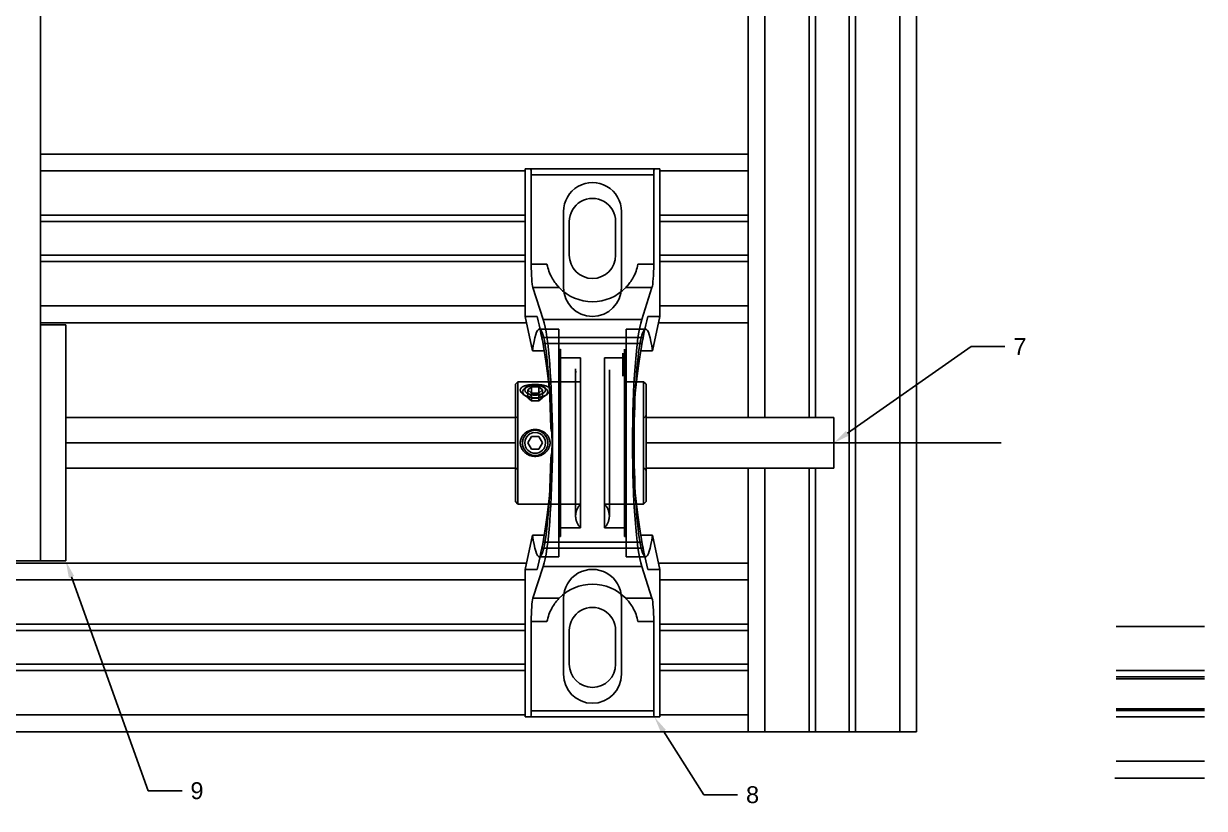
# Model space of a CAD drawing. Header units: millimetres. Extents: x -29 to 3384, y -388 to 1226.
# Drawn here: x 2506.9 to 2787.1, y 691.5 to 877.6 of the extents above; entities that cross this region are included whole.
import ezdxf
from ezdxf import colors
from ezdxf.entities.mleader import LeaderData, LeaderLine
from ezdxf.math import Vec2, Vec3

# ---------------------------------------------------------------- set-up
doc = ezdxf.new("R2010")
doc.units = ezdxf.units.MM
doc.linetypes.add('phl_thick', pattern=[0])
for name, color, linetype in [('HIDDEN', 7, 'Continuous'), ('projection', 7, 'Continuous'), ('THICK', 7, 'Continuous')]:
    doc.layers.add(name, color=color, linetype=linetype)
doc.styles.get("Standard").update_dxf_attribs({"font": 'arial.ttf'})

msp = doc.modelspace()

# ---------------------------------------------------------------- linework, layer by layer
for p, q in [((2510.94977, 750.16337), (2510.94977, 1022.22337)), ((2678.82501, 828.83159), (2678.82501, 952.22337)), ((2570.36222, 846.66399), (2678.82501, 846.66399)), ((2570.36222, 842.66399), (2625.92294, 842.66399)), ((2657.92294, 842.66399), (2678.82501, 842.66399)), ((2570.36222, 832.16399), (2625.92294, 832.16399)), ((2657.92294, 832.16399), (2678.82501, 832.16399)), ((2570.36222, 830.66399), (2625.92294, 830.66399)), ((2657.92294, 830.66399), (2678.82501, 830.66399)), ((2570.36222, 822.66399), (2625.92294, 822.66399)), ((2570.36222, 821.16399), (2625.92294, 821.16399)), ((2657.92294, 822.66399), (2678.82501, 822.66399)), ((2657.92294, 821.16399), (2678.82501, 821.16399)), ((2570.36222, 810.66399), (2625.92294, 810.66399)), ((2657.92294, 810.66399), (2678.82501, 810.66399)), ((2510.94977, 806.16337), (2516.94977, 806.16337)), ((2516.94977, 750.16337), (2516.94977, 806.16337)), ((2570.36222, 806.66399), (2626.25026, 806.66399)), ((2657.59561, 806.66399), (2678.82501, 806.66399)), ((2623.62294, 784.15621), (2516.94977, 784.15621)), ((2699.18047, 784.15621), (2654.62294, 784.15621)), ((2699.18047, 784.15621), (2699.18047, 772.15621)), ((2516.94977, 778.16318), (2623.62294, 778.15983)), ((2654.62294, 778.15886), (2738.88368, 778.15621)), ((2516.94977, 772.15621), (2623.62294, 772.15621)), ((2654.62294, 772.15621), (2699.18047, 772.15621)), ((2494.94977, 750.16337), (2510.94977, 750.16337)), ((2510.94977, 750.16337), (2516.94977, 750.16337)), ((2570.36222, 749.66399), (2626.2502, 749.66399)), ((2657.59568, 749.66399), (2678.82508, 749.66399)), ((2657.59568, 749.66399), (2678.82508, 749.66399)), ((2570.36222, 745.66399), (2625.92294, 745.66399)), ((2657.923, 745.66399), (2678.82508, 745.66399)), ((2657.923, 745.66399), (2678.82508, 745.66399)), ((2570.36222, 735.16399), (2625.92294, 735.16399)), ((2657.923, 735.16399), (2678.82508, 735.16399)), ((2657.923, 735.16399), (2678.82508, 735.16399)), ((2766.20568, 734.65701), (2787.10775, 734.65701)), ((2766.20568, 734.65701), (2787.10775, 734.65701)), ((2570.36222, 733.66399), (2625.92294, 733.66399)), ((2657.923, 733.66399), (2678.82508, 733.66399)), ((2657.923, 733.66399), (2678.82508, 733.66399)), ((2570.36222, 725.66399), (2625.92294, 725.66399)), ((2657.923, 725.66399), (2678.82508, 725.66399)), ((2657.923, 725.66399), (2678.82508, 725.66399)), ((2570.36222, 724.16399), (2625.92294, 724.16399)), ((2657.923, 724.16399), (2678.82508, 724.16399)), ((2657.923, 724.16399), (2678.82508, 724.16399)), ((2766.20568, 724.15701), (2787.10775, 724.15701)), ((2766.20568, 724.15701), (2787.10775, 724.15701)), ((2766.20568, 722.65701), (2787.10775, 722.65701)), ((2766.20568, 722.65701), (2787.10775, 722.65701)), ((2766.20568, 722.21462), (2787.10775, 722.21462)), ((2766.20568, 722.21462), (2787.10775, 722.21462)), ((2766.20568, 715.0994), (2787.10775, 715.0994)), ((2766.20568, 715.0994), (2787.10775, 715.0994)), ((2766.20568, 714.65701), (2787.10775, 714.65701)), ((2766.20568, 714.65701), (2787.10775, 714.65701)), ((2570.36222, 713.66399), (2625.92294, 713.66399)), ((2657.923, 713.66399), (2678.82508, 713.66399)), ((2657.923, 713.66399), (2678.82508, 713.66399)), ((2766.20568, 713.15701), (2787.10775, 713.15701)), ((2766.20568, 713.15701), (2787.10775, 713.15701)), ((2570.36222, 709.66399), (2678.82501, 709.66399)), ((2678.82501, 709.66399), (2718.82501, 709.66399)), ((2766.20568, 702.65701), (2787.10775, 702.65701)), ((2766.20568, 702.65701), (2787.10775, 702.65701)), ((2765.87835, 698.65701), (2787.10775, 698.65701)), ((2765.87835, 698.65701), (2787.10775, 698.65701))]:
    msp.add_line(p, q)
at = {"layer": 'HIDDEN'}
for p, q in [((2635.04794, 833.03915), (2635.04794, 833.03915)), ((2635.04794, 815.03915), (2635.04794, 833.03915)), ((2648.79794, 833.03915), (2648.79794, 833.03915)), ((2648.79794, 815.03915), (2648.79794, 833.03915)), ((2636.42294, 830.66415), (2636.42294, 830.66415)), ((2647.42294, 830.66415), (2647.42294, 830.66415)), ((2636.42294, 822.66415), (2636.42294, 822.66415)), ((2647.42294, 822.66415), (2647.42294, 822.66415)), ((2635.04794, 815.03915), (2635.04794, 815.03915)), ((2648.79794, 815.03915), (2648.79794, 815.03915)), ((2625.92294, 808.16415), (2628.81404, 808.16415)), ((2655.03183, 808.16415), (2657.92294, 808.16415)), ((2633.92294, 805.16415), (2629.30497, 805.16415)), ((2633.92294, 751.16415), (2633.92294, 805.16415)), ((2654.54091, 805.16415), (2649.92294, 805.16415)), ((2649.92294, 805.16415), (2649.92294, 751.16415)), ((2629.89645, 803.16415), (2653.94943, 803.16415)), ((2653.67382, 801.71415), (2630.17206, 801.71415)), ((2633.92294, 799.21053), (2633.92294, 778.16415)), ((2634.31371, 800.39812), (2634.31371, 755.93017)), ((2634.31371, 800.39812), (2634.31371, 755.93017)), ((2649.09874, 793.98751), (2649.09874, 799.4615)), ((2649.53217, 800.39812), (2649.53217, 755.93017)), ((2649.53217, 755.93017), (2649.53217, 800.39812)), ((2649.92294, 778.16415), (2649.92294, 799.21053)), ((2639.09451, 798.321), (2634.17294, 798.321)), ((2634.17294, 798.321), (2634.17294, 758.00729)), ((2637.89751, 795.69023), (2637.89071, 795.69861)), ((2639.09451, 798.321), (2639.09451, 758.00729)), ((2639.09451, 798.321), (2639.09451, 758.00729)), ((2644.75136, 758.00729), (2644.75136, 798.321)), ((2649.67294, 798.321), (2644.75136, 798.321)), ((2644.75136, 798.321), (2644.75136, 758.00729)), ((2649.67294, 758.00729), (2649.67294, 798.321)), ((2637.91894, 795.59255), (2637.92116, 795.60196)), ((2637.92136, 795.6379), (2637.91938, 795.6467)), ((2637.92116, 795.60196), (2637.92249, 795.61129)), ((2637.92254, 795.62916), (2637.92136, 795.6379)), ((2637.92249, 795.61129), (2637.92294, 795.62049)), ((2637.92294, 795.62049), (2637.92254, 795.62916)), ((2637.92294, 760.83572), (2637.92294, 795.49257)), ((2637.92294, 760.83572), (2637.92294, 795.49257)), ((2637.92394, 795.40282), (2637.92394, 795.58232)), ((2637.932, 795.2235), (2637.92394, 795.40282)), ((2637.94809, 795.04472), (2637.932, 795.2235)), ((2637.97218, 794.86684), (2637.94809, 795.04472)), ((2645.92294, 795.49257), (2645.92294, 760.83572)), ((2645.92294, 760.83572), (2645.92294, 795.49257)), ((2624.22294, 778.16415), (2624.22294, 792.66415)), ((2624.78169, 790.72151), (2624.78884, 790.82071)), ((2624.79051, 790.6084), (2624.78169, 790.72151)), ((2624.78884, 790.82071), (2624.81043, 790.91825)), ((2624.81719, 790.49144), (2624.79051, 790.6084)), ((2624.81043, 790.91825), (2624.84669, 791.01334)), ((2624.86204, 790.37172), (2624.81719, 790.49144)), ((2624.84669, 791.01334), (2624.89779, 791.10524)), ((2624.92511, 790.25037), (2624.86204, 790.37172)), ((2624.89779, 791.10524), (2624.96339, 791.19339)), ((2625.00578, 790.12864), (2624.92511, 790.25037)), ((2624.96339, 791.19339), (2625.04295, 791.27731)), ((2625.1033, 790.00776), (2625.00578, 790.12864)), ((2625.04295, 791.27731), (2625.13592, 791.35657)), ((2625.13592, 791.35657), (2625.24151, 791.43095)), ((2625.24151, 791.43095), (2625.35862, 791.50025)), ((2625.35862, 791.50025), (2625.48611, 791.5643)), ((2625.48611, 791.5643), (2625.62265, 791.62302)), ((2625.62265, 791.62302), (2625.76661, 791.67644)), ((2625.76661, 791.67644), (2625.91632, 791.72462)), ((2625.87345, 791.1188), (2626.31538, 791.43129)), ((2625.91632, 791.72462), (2626.07418, 791.76873)), ((2626.07418, 791.76873), (2626.24196, 791.8094)), ((2626.24196, 791.8094), (2626.41871, 791.84644)), ((2626.41871, 791.84644), (2626.60349, 791.87965)), ((2626.59089, 790.72151), (2627.45691, 791.47151)), ((2626.59089, 788.88121), (2626.59089, 790.72151)), ((2627.45691, 789.97151), (2626.59089, 790.72151)), ((2626.60349, 791.87965), (2626.79512, 791.90898)), ((2626.79512, 791.90898), (2626.9924, 791.9344)), ((2626.9924, 791.9344), (2627.19412, 791.95591)), ((2627.19412, 791.95591), (2627.39906, 791.97356)), ((2627.39906, 791.97356), (2627.60581, 791.98744)), ((2627.45691, 789.63121), (2627.45691, 791.47151)), ((2627.45691, 791.47151), (2629.18896, 791.47151)), ((2627.60581, 791.98744), (2627.81297, 791.99762)), ((2627.81297, 791.99762), (2628.01907, 792.00424)), ((2628.01907, 792.00424), (2628.2226, 792.00747)), ((2628.2226, 792.00747), (2628.42327, 792.00747)), ((2628.42327, 792.00747), (2628.62681, 792.00424)), ((2628.62681, 792.00424), (2628.83291, 791.99762)), ((2628.83291, 791.99762), (2629.04006, 791.98744)), ((2629.04006, 791.98744), (2629.24681, 791.97356)), ((2629.18896, 789.63121), (2629.18896, 791.47151)), ((2629.18896, 791.47151), (2630.05499, 790.72151)), ((2630.05499, 790.72151), (2629.18896, 789.97151)), ((2629.24681, 791.97356), (2629.45175, 791.95591)), ((2629.45175, 791.95591), (2629.65348, 791.9344)), ((2629.65348, 791.9344), (2629.85075, 791.90898)), ((2629.85075, 791.90898), (2630.04238, 791.87965)), ((2630.04238, 791.87965), (2630.22716, 791.84644)), ((2630.05499, 788.88121), (2630.05499, 790.72151)), ((2630.22716, 791.84644), (2630.40392, 791.8094)), ((2630.3305, 791.43129), (2630.77243, 791.1188)), ((2630.40392, 791.8094), (2630.57169, 791.76873)), ((2630.57169, 791.76873), (2630.72955, 791.72462)), ((2630.72955, 791.72462), (2630.87927, 791.67644)), ((2630.87927, 791.67644), (2631.02322, 791.62302)), ((2631.02322, 791.62302), (2631.15976, 791.5643)), ((2631.15976, 791.5643), (2631.28726, 791.50025)), ((2631.28726, 791.50025), (2631.40437, 791.43095)), ((2631.40437, 791.43095), (2631.50996, 791.35657)), ((2631.50996, 791.35657), (2631.60292, 791.27731)), ((2631.51175, 792.66414), (2631.58346, 792.01033)), ((2631.64009, 790.12864), (2631.54258, 790.00776)), ((2631.58346, 792.01033), (2631.65317, 791.3433)), ((2631.60292, 791.27731), (2631.68248, 791.19339)), ((2631.61816, 792.66415), (2633.92294, 792.66415)), ((2631.72076, 790.25037), (2631.64009, 790.12864)), ((2631.65317, 791.3433), (2631.7206, 790.66388)), ((2631.68248, 791.19339), (2631.74808, 791.10524)), ((2631.7206, 790.66388), (2631.78548, 789.97299)), ((2631.78384, 790.37172), (2631.72076, 790.25037)), ((2631.74808, 791.10524), (2631.79918, 791.01334)), ((2631.82868, 790.49144), (2631.78384, 790.37172)), ((2631.79918, 791.01334), (2631.83545, 790.91825)), ((2631.85536, 790.6084), (2631.82868, 790.49144)), ((2631.83545, 790.91825), (2631.85704, 790.82071)), ((2631.86419, 790.72151), (2631.85536, 790.6084)), ((2631.85704, 790.82071), (2631.86419, 790.72151)), ((2634.17294, 792.66415), (2639.09451, 792.66415)), ((2639.09451, 778.16415), (2639.09451, 792.66415)), ((2639.09451, 792.66415), (2639.09451, 778.16415)), ((2644.75136, 778.16415), (2644.75136, 792.66415)), ((2644.75136, 792.66415), (2644.75136, 778.16415)), ((2649.92294, 792.66415), (2652.22771, 792.66415)), ((2652.0604, 789.97299), (2652.12527, 790.66388)), ((2652.12527, 790.66388), (2652.1927, 791.3433)), ((2652.1927, 791.3433), (2652.26242, 792.01033)), ((2652.26242, 792.01033), (2652.33412, 792.66414)), ((2654.02294, 778.16415), (2654.02294, 792.66415)), ((2625.21678, 789.88888), (2625.1033, 790.00776)), ((2625.34478, 789.77317), (2625.21678, 789.88888)), ((2625.48575, 789.66182), (2625.34478, 789.77317)), ((2625.63788, 789.55597), (2625.48575, 789.66182)), ((2625.87345, 789.38675), (2625.54131, 789.62161)), ((2625.78667, 789.46374), (2625.63788, 789.55597)), ((2625.9415, 789.37765), (2625.78667, 789.46374)), ((2626.10566, 789.29586), (2625.9415, 789.37765)), ((2626.28011, 789.21821), (2626.10566, 789.29586)), ((2626.46384, 789.14567), (2626.28011, 789.21821)), ((2626.65575, 789.07912), (2626.46384, 789.14567)), ((2627.45691, 789.63121), (2626.59089, 788.88121)), ((2626.59089, 788.88121), (2627.45691, 788.13121)), ((2626.85456, 789.01923), (2626.65575, 789.07912)), ((2627.05893, 788.96663), (2626.85456, 789.01923)), ((2627.26761, 788.92186), (2627.05893, 788.96663)), ((2627.47915, 788.88516), (2627.26761, 788.92186)), ((2627.45691, 788.13121), (2627.45691, 789.97151)), ((2629.18896, 789.97151), (2627.45691, 789.97151)), ((2629.18896, 789.63121), (2627.45691, 789.63121)), ((2627.45691, 788.13121), (2629.18896, 788.13121)), ((2627.69202, 788.85675), (2627.47915, 788.88516)), ((2627.9047, 788.83677), (2627.69202, 788.85675)), ((2628.11555, 788.82499), (2627.9047, 788.83677)), ((2628.32294, 788.82113), (2628.11555, 788.82499)), ((2628.53033, 788.82499), (2628.32294, 788.82113)), ((2628.74118, 788.83677), (2628.53033, 788.82499)), ((2628.95385, 788.85675), (2628.74118, 788.83677)), ((2629.16673, 788.88516), (2628.95385, 788.85675)), ((2629.37826, 788.92186), (2629.16673, 788.88516)), ((2629.18896, 788.13121), (2629.18896, 789.97151)), ((2630.05499, 788.88121), (2629.18896, 789.63121)), ((2629.18896, 788.13121), (2630.05499, 788.88121)), ((2629.58694, 788.96663), (2629.37826, 788.92186)), ((2629.79131, 789.01923), (2629.58694, 788.96663)), ((2629.99012, 789.07912), (2629.79131, 789.01923)), ((2630.18203, 789.14567), (2629.99012, 789.07912)), ((2630.36576, 789.21821), (2630.18203, 789.14567)), ((2630.54021, 789.29586), (2630.36576, 789.21821)), ((2630.70437, 789.37765), (2630.54021, 789.29586)), ((2630.8592, 789.46374), (2630.70437, 789.37765)), ((2631.10457, 789.62161), (2630.77243, 789.38675)), ((2631.00799, 789.55597), (2630.8592, 789.46374)), ((2631.16013, 789.66182), (2631.00799, 789.55597)), ((2631.3011, 789.77317), (2631.16013, 789.66182)), ((2631.4291, 789.88888), (2631.3011, 789.77317)), ((2631.54258, 790.00776), (2631.4291, 789.88888)), ((2631.78548, 789.97299), (2631.84754, 789.27158)), ((2631.84754, 789.27158), (2631.90655, 788.56061)), ((2631.90655, 788.56061), (2631.96228, 787.84089)), ((2631.96228, 787.84089), (2632.01454, 787.11326)), ((2651.83134, 787.11326), (2651.88359, 787.84089)), ((2651.88359, 787.84089), (2651.93932, 788.56061)), ((2651.93932, 788.56061), (2651.99833, 789.27158)), ((2651.99833, 789.27158), (2652.0604, 789.97299)), ((2632.01454, 787.11326), (2632.06314, 786.37875)), ((2632.06314, 786.37875), (2632.10789, 785.63844)), ((2632.10789, 785.63844), (2632.14865, 784.8934)), ((2632.14865, 784.8934), (2632.18529, 784.14477)), ((2651.66058, 784.14477), (2651.69723, 784.8934)), ((2651.69723, 784.8934), (2651.73798, 785.63844)), ((2651.73798, 785.63844), (2651.78274, 786.37875)), ((2651.78274, 786.37875), (2651.83134, 787.11326)), ((2624.22294, 778.16415), (2624.22294, 784.16415)), ((2624.22294, 784.16415), (2624.22294, 778.16415)), ((2632.18529, 784.14477), (2632.21771, 783.39367)), ((2632.21771, 783.39367), (2632.24581, 782.64123)), ((2632.24581, 782.64123), (2632.26956, 781.88859)), ((2632.26956, 781.88859), (2632.28894, 781.13694)), ((2651.55693, 781.13694), (2651.57631, 781.88859)), ((2651.57631, 781.88859), (2651.60006, 782.64123)), ((2651.60006, 782.64123), (2651.62816, 783.39367)), ((2651.62816, 783.39367), (2651.66058, 784.14477)), ((2654.02294, 778.16415), (2654.02294, 784.16415)), ((2654.02294, 784.16415), (2654.02294, 778.16415)), ((2627.45691, 779.66415), (2627.45691, 779.66415)), ((2629.18896, 779.66415), (2629.18896, 779.66415)), ((2632.28894, 781.13694), (2632.30392, 780.38747)), ((2632.30392, 780.38747), (2632.31453, 779.64137)), ((2632.31453, 779.64137), (2632.32085, 778.89986)), ((2632.32085, 778.89986), (2632.32294, 778.16415)), ((2651.52294, 778.16415), (2651.52503, 778.89986)), ((2651.52503, 778.89986), (2651.53134, 779.64137)), ((2651.53134, 779.64137), (2651.54195, 780.38747)), ((2651.54195, 780.38747), (2651.55693, 781.13694)), ((2624.22294, 778.16415), (2624.22294, 772.16415)), ((2624.22294, 772.16415), (2624.22294, 778.16415)), ((2624.22294, 763.66415), (2624.22294, 778.16415)), ((2626.59089, 778.16415), (2626.59089, 778.16415)), ((2627.45691, 776.66415), (2627.45691, 776.66415)), ((2629.18896, 776.66415), (2629.18896, 776.66415)), ((2630.05499, 778.16415), (2630.05499, 778.16415)), ((2632.31453, 776.68692), (2632.30392, 775.94082)), ((2632.32085, 777.42844), (2632.31453, 776.68692)), ((2632.32294, 778.16415), (2632.32085, 777.42844)), ((2633.92294, 778.16415), (2633.92294, 757.11777)), ((2639.09451, 778.16415), (2639.09451, 763.66415)), ((2639.09451, 763.66415), (2639.09451, 778.16415)), ((2644.75136, 763.66415), (2644.75136, 778.16415)), ((2644.75136, 778.16415), (2644.75136, 763.66415)), ((2649.92294, 757.11777), (2649.92294, 778.16415)), ((2651.52503, 777.42844), (2651.52294, 778.16415)), ((2651.53134, 776.68692), (2651.52503, 777.42844)), ((2651.54195, 775.94082), (2651.53134, 776.68692)), ((2654.02294, 772.16415), (2654.02294, 778.16415)), ((2654.02294, 778.16415), (2654.02294, 772.16415)), ((2654.02294, 763.66415), (2654.02294, 778.16415)), ((2632.24581, 773.68706), (2632.21771, 772.93462)), ((2632.26956, 774.4397), (2632.24581, 773.68706)), ((2632.28894, 775.19135), (2632.26956, 774.4397)), ((2632.30392, 775.94082), (2632.28894, 775.19135)), ((2651.55693, 775.19135), (2651.54195, 775.94082)), ((2651.57631, 774.4397), (2651.55693, 775.19135)), ((2651.60006, 773.68706), (2651.57631, 774.4397)), ((2651.62816, 772.93462), (2651.60006, 773.68706)), ((2632.10789, 770.68985), (2632.06314, 769.94954)), ((2632.14865, 771.43489), (2632.10789, 770.68985)), ((2632.18529, 772.18353), (2632.14865, 771.43489)), ((2632.21771, 772.93462), (2632.18529, 772.18353)), ((2651.66058, 772.18353), (2651.62816, 772.93462)), ((2651.69723, 771.43489), (2651.66058, 772.18353)), ((2651.73798, 770.68985), (2651.69723, 771.43489)), ((2651.78274, 769.94954), (2651.73798, 770.68985)), ((2631.90655, 767.76769), (2631.84754, 767.05672)), ((2631.96228, 768.4874), (2631.90655, 767.76769)), ((2632.01454, 769.21504), (2631.96228, 768.4874)), ((2632.06314, 769.94954), (2632.01454, 769.21504)), ((2651.83134, 769.21504), (2651.78274, 769.94954)), ((2651.88359, 768.4874), (2651.83134, 769.21504)), ((2651.93932, 767.76769), (2651.88359, 768.4874)), ((2651.99833, 767.05672), (2651.93932, 767.76769)), ((2631.65317, 764.985), (2631.58346, 764.31796)), ((2631.7206, 765.66441), (2631.65317, 764.985)), ((2631.78548, 766.3553), (2631.7206, 765.66441)), ((2631.84754, 767.05672), (2631.78548, 766.3553)), ((2652.0604, 766.3553), (2651.99833, 767.05672)), ((2652.12527, 765.66441), (2652.0604, 766.3553)), ((2652.1927, 764.985), (2652.12527, 765.66441)), ((2652.26242, 764.31796), (2652.1927, 764.985)), ((2631.58346, 764.31796), (2631.51175, 763.66415)), ((2631.61816, 763.66415), (2633.92294, 763.66415)), ((2634.17294, 763.66415), (2639.09451, 763.66415)), ((2638.07563, 761.93037), (2638.13029, 762.10689)), ((2638.13029, 762.10689), (2638.19305, 762.28069)), ((2638.19305, 762.28069), (2638.26376, 762.4514)), ((2638.26376, 762.4514), (2638.34228, 762.61867)), ((2638.34228, 762.61867), (2638.42845, 762.78214)), ((2638.42845, 762.78214), (2638.52207, 762.94145)), ((2638.52207, 762.94145), (2638.62295, 763.09626)), ((2638.62295, 763.09626), (2638.73087, 763.24626)), ((2638.73087, 763.24626), (2638.8456, 763.39111)), ((2638.8456, 763.39111), (2638.9669, 763.5305)), ((2638.9669, 763.5305), (2639.09451, 763.66415)), ((2644.75136, 763.66415), (2644.87541, 763.5344)), ((2644.75136, 763.66415), (2649.67294, 763.66415)), ((2644.87541, 763.5344), (2644.99352, 763.39922)), ((2644.99352, 763.39922), (2645.10544, 763.25888)), ((2645.10544, 763.25888), (2645.21095, 763.11366)), ((2645.21095, 763.11366), (2645.30983, 762.96385)), ((2645.30983, 762.96385), (2645.4019, 762.80975)), ((2645.4019, 762.80975), (2645.48696, 762.65168)), ((2645.48696, 762.65168), (2645.56485, 762.48995)), ((2645.56485, 762.48995), (2645.6354, 762.32489)), ((2645.6354, 762.32489), (2645.69847, 762.15684)), ((2645.69847, 762.15684), (2645.75394, 761.98612)), ((2649.92294, 763.66415), (2652.22771, 763.66415)), ((2652.33412, 763.66415), (2652.26242, 764.31796)), ((2637.92294, 760.83572), (2637.92721, 761.02045)), ((2637.92721, 760.65099), (2637.92294, 760.83572)), ((2637.92721, 761.02045), (2637.94, 761.20479)), ((2637.94, 760.46665), (2637.92721, 760.65099)), ((2637.94, 761.20479), (2637.9613, 761.38834)), ((2637.9613, 760.28309), (2637.94, 760.46665)), ((2637.9613, 761.38834), (2637.99104, 761.57072)), ((2637.99104, 760.10072), (2637.9613, 760.28309)), ((2637.99104, 761.57072), (2638.02918, 761.75152)), ((2638.02918, 759.91992), (2637.99104, 760.10072)), ((2638.02918, 761.75152), (2638.07563, 761.93037)), ((2638.07563, 759.74107), (2638.02918, 759.91992)), ((2638.13029, 759.56455), (2638.07563, 759.74107)), ((2638.19305, 759.39075), (2638.13029, 759.56455)), ((2638.26376, 759.22004), (2638.19305, 759.39075)), ((2645.6354, 759.34654), (2645.56485, 759.18149)), ((2645.69847, 759.5146), (2645.6354, 759.34654)), ((2645.75394, 759.68532), (2645.69847, 759.5146)), ((2645.75394, 761.98612), (2645.8017, 761.81308)), ((2645.8017, 759.85836), (2645.75394, 759.68532)), ((2645.8017, 761.81308), (2645.84164, 761.63808)), ((2645.84164, 760.03336), (2645.8017, 759.85836)), ((2645.84164, 761.63808), (2645.87369, 761.46146)), ((2645.87369, 760.20998), (2645.84164, 760.03336)), ((2645.87369, 761.46146), (2645.89779, 761.28358)), ((2645.89779, 760.38786), (2645.87369, 760.20998)), ((2645.89779, 761.28358), (2645.91388, 761.1048)), ((2645.91388, 760.56664), (2645.89779, 760.38786)), ((2645.91388, 761.1048), (2645.92193, 760.92547)), ((2645.92193, 760.74597), (2645.91388, 760.56664)), ((2645.92193, 760.92547), (2645.92193, 760.74597)), ((2634.17294, 758.00729), (2639.09451, 758.00729)), ((2638.34228, 759.05277), (2638.26376, 759.22004)), ((2638.42845, 758.8893), (2638.34228, 759.05277)), ((2638.52207, 758.72999), (2638.42845, 758.8893)), ((2638.62295, 758.57517), (2638.52207, 758.72999)), ((2638.73087, 758.42518), (2638.62295, 758.57517)), ((2638.8456, 758.28033), (2638.73087, 758.42518)), ((2638.9669, 758.14094), (2638.8456, 758.28033)), ((2639.09451, 758.00729), (2638.9669, 758.14094)), ((2644.87541, 758.13704), (2644.75136, 758.00729)), ((2644.75136, 758.00729), (2649.67294, 758.00729)), ((2644.99352, 758.27222), (2644.87541, 758.13704)), ((2645.10544, 758.41256), (2644.99352, 758.27222)), ((2645.21095, 758.55778), (2645.10544, 758.41256)), ((2645.30983, 758.70759), (2645.21095, 758.55778)), ((2645.4019, 758.86169), (2645.30983, 758.70759)), ((2645.48696, 759.01976), (2645.4019, 758.86169)), ((2645.56485, 759.18149), (2645.48696, 759.01976)), ((2653.67382, 754.61415), (2630.17206, 754.61415)), ((2629.30497, 751.16415), (2633.92294, 751.16415)), ((2653.94943, 753.16415), (2629.89645, 753.16415)), ((2649.92294, 751.16415), (2654.54091, 751.16415)), ((2628.81404, 748.16415), (2625.92294, 748.16415)), ((2657.92294, 748.16415), (2655.03183, 748.16415)), ((2635.04794, 741.28915), (2635.04794, 741.28915)), ((2635.04794, 741.28915), (2635.04794, 723.28915)), ((2648.79794, 741.28915), (2648.79794, 741.28915)), ((2648.79794, 741.28915), (2648.79794, 723.28915)), ((2636.42294, 733.66415), (2636.42294, 733.66415)), ((2647.42294, 733.66415), (2647.42294, 733.66415)), ((2636.42294, 725.66415), (2636.42294, 725.66415)), ((2647.42294, 725.66415), (2647.42294, 725.66415)), ((2635.04794, 723.28915), (2635.04794, 723.28915)), ((2648.79794, 723.28915), (2648.79794, 723.28915))]:
    msp.add_line(p, q, dxfattribs=at)
for centre, radius, start, end in [((2641.92294, 833.03915), 6.875, 359.9999802, 180), ((2641.92294, 815.03915), 6.875, 180, 359.9999802), ((2641.92294, 778.16415), 23.5, 108.8927291, 109.9027964), ((2635.92294, 799.21053), 2, 143.5730623, 180), ((2624.22294, 784.76415), 0.6, 180, 269.999924), ((2654.02294, 784.76415), 0.6, 269.9999813, 0.0000198), ((2628.32294, 778.16415), 3, 359.9999802, 180), ((2628.32294, 778.16415), 2.45875, 359.9999802, 180), ((2628.32294, 778.16415), 3, 180, 0.0000198), ((2628.32294, 778.16415), 2.45875, 180, 359.9999802), ((2624.22294, 771.56415), 0.6, 90.000076, 180), ((2654.02294, 771.56415), 0.6, 359.9999802, 90.0000187), ((2635.92294, 757.11777), 2, 180, 216.4269377), ((2647.92294, 757.11777), 2, 323.5730248, 0.0000374), ((2641.92294, 778.16415), 23.5, 250.0972036, 251.1072709), ((2641.92294, 778.16415), 23.5, 288.8926916, 289.9028162), ((2641.92294, 741.28915), 6.875, 359.9999802, 180), ((2641.92294, 723.28915), 6.875, 180, 359.9999802)]:
    msp.add_arc(centre, radius, start, end, dxfattribs=at)
at = {"layer": 'HIDDEN', "extrusion": (0, 0, -1)}
for centre, major_axis, ratio, start_param, end_param in [((2502.32294, 778.16415), (-130, 0), 1, 2.908724475, 2.972558085), ((2781.52294, 778.16415), (130, 0), 1, -2.972558085, -2.908724475), ((2628.32294, 790.25278), (3, 0), 0.5, 3.141592654, 3.757088752), ((2628.32294, 790.25278), (3, 0), 0.5, 2.526096556, 3.141592654), ((2628.32294, 790.72151), (-2.45875, 0), 0.5, 0, 0.615496098), ((2628.32294, 790.72151), (-2.45875, 0), 0.5, 3.141592654, 6.283185307), ((2628.32294, 790.25278), (3, 0), 0.5, -2.526096556, -0.615496098), ((2628.32294, 790.72151), (-2.45875, 0), 0.5, 0.615496098, 2.526096556), ((2628.32294, 790.72151), (-2.45875, 0), 0.5, 2.526096556, 3.141592654), ((2628.32294, 790.25278), (3, 0), 0.5, -0.615496098, 0), ((2628.32294, 790.25278), (3, 0), 0.5, 0, 0.615496098), ((2628.32294, 790.25278), (3, 0), 0.5, 0.615496098, 2.526096556), ((2502.32294, 778.16415), (0, 130), 1, 1.739830895, 1.803664505), ((2781.52294, 778.16415), (0, -130), 1, 1.337928149, 1.401761758)]:
    msp.add_ellipse(centre, major_axis=major_axis, ratio=ratio, start_param=start_param, end_param=end_param, dxfattribs=at)
at = {"layer": 'projection', "color": 7, "linetype": 'phl_thick'}
for p, q in [((2714.82501, 709.66399), (2714.82501, 1028.21099)), ((2718.82501, 709.66399), (2718.82501, 1028.21099)), ((2678.82501, 784.15621), (2678.82501, 952.22337)), ((2682.82501, 784.15621), (2682.82501, 952.22337)), ((2693.32501, 784.15621), (2693.32501, 952.22337)), ((2694.82501, 784.15621), (2694.82501, 952.22337)), ((2702.82501, 709.66399), (2702.82501, 952.22337)), ((2704.32501, 709.66399), (2704.32501, 952.22337)), ((2510.94977, 846.66399), (2570.36222, 846.66399)), ((2510.94977, 842.66399), (2570.36222, 842.66399)), ((2510.94977, 832.16399), (2570.36222, 832.16399)), ((2510.94977, 830.66399), (2570.36222, 830.66399)), ((2510.94977, 822.66399), (2570.36222, 822.66399)), ((2510.94977, 821.16399), (2570.36222, 821.16399)), ((2510.94977, 810.66399), (2570.36222, 810.66399)), ((2510.94977, 806.66399), (2570.36222, 806.66399)), ((2678.82501, 709.66399), (2678.82501, 772.15621)), ((2682.82501, 709.66399), (2682.82501, 772.15621)), ((2693.32501, 709.66399), (2693.32501, 772.15621)), ((2694.82501, 709.66399), (2694.82501, 772.15621)), ((2443.70567, 749.66399), (2570.36222, 749.66399)), ((2444.02677, 745.66399), (2570.36222, 745.66399)), ((2444.02677, 735.16399), (2570.36222, 735.16399)), ((2444.02677, 733.66399), (2570.36222, 733.66399)), ((2444.02677, 725.66399), (2570.36222, 725.66399)), ((2444.02677, 724.16399), (2570.36222, 724.16399)), ((2444.02677, 713.66399), (2570.36222, 713.66399)), ((2378.02677, 709.66399), (2570.36222, 709.66399))]:
    msp.add_line(p, q, dxfattribs=at)
at = {"layer": 'THICK'}
for p, q in [((2625.92294, 843.16415), (2625.92294, 808.16415)), ((2625.92294, 843.16415), (2627.24833, 843.16415)), ((2656.59755, 843.16415), (2627.24833, 843.16415)), ((2627.39559, 841.71415), (2627.39559, 820.53434)), ((2656.45028, 841.71415), (2627.39559, 841.71415)), ((2656.45028, 820.53434), (2656.45028, 841.71415)), ((2656.59755, 843.16415), (2657.92294, 843.16415)), ((2657.92294, 808.16415), (2657.92294, 843.16415)), ((2636.42294, 830.66415), (2636.42294, 822.66415)), ((2647.42294, 822.66415), (2647.42294, 830.66415)), ((2631.13109, 820.53434), (2627.39559, 820.53434)), ((2631.13109, 820.53434), (2631.22157, 820.11871)), ((2631.22157, 820.11871), (2631.3292, 819.70251)), ((2631.3292, 819.70251), (2631.45336, 819.28952)), ((2631.45336, 819.28952), (2631.59316, 818.88338)), ((2631.59316, 818.88338), (2631.74686, 818.48725)), ((2631.74686, 818.48725), (2631.9126, 818.10419)), ((2631.9126, 818.10419), (2632.08835, 817.73671)), ((2651.75752, 817.73671), (2651.93327, 818.10419)), ((2651.93327, 818.10419), (2652.09902, 818.48725)), ((2652.09902, 818.48725), (2652.25271, 818.88338)), ((2652.25271, 818.88338), (2652.39251, 819.28953)), ((2652.39251, 819.28953), (2652.51668, 819.70251)), ((2652.51668, 819.70251), (2652.6243, 820.11871)), ((2652.6243, 820.11871), (2652.71478, 820.53434)), ((2656.45028, 820.53434), (2652.71478, 820.53434)), ((2632.08835, 817.73671), (2632.27147, 817.38696)), ((2632.27147, 817.38696), (2632.45925, 817.05714)), ((2632.45925, 817.05714), (2632.64871, 816.74908)), ((2632.64871, 816.74908), (2632.83671, 816.46412)), ((2632.83671, 816.46412), (2633.02221, 816.20063)), ((2633.02221, 816.20063), (2633.20926, 815.95069)), ((2633.20926, 815.95069), (2633.39441, 815.7169)), ((2633.39441, 815.7169), (2633.57348, 815.50272)), ((2633.57348, 815.50272), (2633.74202, 815.31078)), ((2633.74202, 815.31078), (2633.89551, 815.14348)), ((2649.95036, 815.14348), (2650.10386, 815.31078)), ((2650.10386, 815.31078), (2650.27239, 815.50272)), ((2650.27239, 815.50272), (2650.45147, 815.7169)), ((2650.45147, 815.7169), (2650.63661, 815.95069)), ((2650.63661, 815.95069), (2650.82366, 816.20063)), ((2650.82366, 816.20063), (2651.00917, 816.46412)), ((2651.00917, 816.46412), (2651.19716, 816.74908)), ((2651.19716, 816.74908), (2651.38663, 817.05714)), ((2651.38663, 817.05714), (2651.5744, 817.38696)), ((2651.5744, 817.38696), (2651.75752, 817.73671)), ((2634.02968, 815.00279), (2627.80752, 815.00279)), ((2627.80752, 815.00279), (2630.24256, 807.44326)), ((2633.89551, 815.14348), (2634.02968, 815.00278)), ((2649.8162, 815.00278), (2649.95036, 815.14348)), ((2656.03835, 815.00279), (2649.8162, 815.00279)), ((2653.60331, 807.44326), (2656.03835, 815.00279)), ((2627.69687, 800.03414), (2625.92294, 808.16415)), ((2653.60331, 807.44326), (2630.24256, 807.44326)), ((2657.92294, 808.16415), (2656.14901, 800.03414)), ((2641.08297, 801.82563), (2640.89756, 801.68423)), ((2627.69687, 800.03414), (2630.47013, 800.03414)), ((2630.47013, 800.03415), (2630.5502, 799.55965)), ((2630.5502, 799.55965), (2630.63098, 799.06979)), ((2630.63098, 799.06979), (2630.7121, 798.56565)), ((2630.7121, 798.56565), (2630.79321, 798.04851)), ((2653.05267, 798.04851), (2653.13377, 798.56565)), ((2653.13377, 798.56565), (2653.21489, 799.06979)), ((2653.21489, 799.06979), (2653.29567, 799.55965)), ((2653.29567, 799.55965), (2653.37574, 800.03415)), ((2653.37574, 800.03414), (2656.14901, 800.03414)), ((2630.79321, 798.04851), (2630.87395, 797.51969)), ((2630.87395, 797.51969), (2630.95419, 796.97908)), ((2630.95419, 796.97908), (2631.03483, 796.41922)), ((2631.03483, 796.41922), (2631.11574, 795.83937)), ((2631.11574, 795.83937), (2631.19656, 795.24015)), ((2652.64932, 795.24015), (2652.73013, 795.83937)), ((2652.73013, 795.83937), (2652.81104, 796.41922)), ((2652.81104, 796.41922), (2652.89169, 796.97908)), ((2652.89169, 796.97908), (2652.97193, 797.51969)), ((2652.97193, 797.51969), (2653.05267, 798.04851)), ((2631.19656, 795.24015), (2631.27692, 794.62223)), ((2631.27692, 794.62223), (2631.35648, 793.98638)), ((2631.35648, 793.98638), (2631.43488, 793.33342)), ((2631.43488, 793.33342), (2631.51175, 792.66414)), ((2652.33412, 792.66414), (2652.411, 793.33342)), ((2652.411, 793.33342), (2652.48939, 793.98638)), ((2652.48939, 793.98638), (2652.56895, 794.62223)), ((2652.56895, 794.62223), (2652.64932, 795.24015)), ((2623.62294, 792.06415), (2624.22294, 792.66415)), ((2623.62294, 792.06415), (2623.62294, 778.16415)), ((2624.22294, 792.66415), (2624.22294, 778.16415)), ((2624.22294, 792.66415), (2631.61816, 792.66415)), ((2652.22771, 792.66415), (2654.02294, 792.66415)), ((2654.02294, 792.66415), (2654.02294, 778.16415)), ((2654.02294, 792.66415), (2654.62294, 792.06415)), ((2654.62294, 792.06415), (2654.62294, 778.16415)), ((2624.90251, 778.98642), (2624.84934, 778.78182)), ((2624.97073, 779.18776), (2624.90251, 778.98642)), ((2625.05341, 779.38436), (2624.97073, 779.18776)), ((2625.14996, 779.57484), (2625.05341, 779.38436)), ((2625.2595, 779.7581), (2625.14996, 779.57484)), ((2625.38083, 779.93305), (2625.2595, 779.7581)), ((2625.51274, 780.09856), (2625.38083, 779.93305)), ((2625.65375, 780.25373), (2625.51274, 780.09856)), ((2625.80207, 780.39788), (2625.65375, 780.25373)), ((2625.95636, 780.53068), (2625.80207, 780.39788)), ((2626.1202, 780.65558), (2625.95636, 780.53068)), ((2626.29408, 780.77269), (2626.1202, 780.65558)), ((2626.47702, 780.88083), (2626.29408, 780.77269)), ((2626.66794, 780.97902), (2626.47702, 780.88083)), ((2627.45691, 779.66415), (2626.59089, 778.16415)), ((2626.86556, 781.06656), (2626.66794, 780.97902)), ((2627.06859, 781.14281), (2626.86556, 781.06656)), ((2627.27579, 781.20729), (2627.06859, 781.14281)), ((2627.48576, 781.25984), (2627.27579, 781.20729)), ((2629.18896, 779.66415), (2627.45691, 779.66415)), ((2627.697, 781.30032), (2627.48576, 781.25984)), ((2627.908, 781.32872), (2627.697, 781.30032)), ((2628.11717, 781.34542), (2627.908, 781.32872)), ((2628.32294, 781.35088), (2628.11717, 781.34542)), ((2628.5287, 781.34542), (2628.32294, 781.35088)), ((2628.73788, 781.32872), (2628.5287, 781.34542)), ((2628.94888, 781.30032), (2628.73788, 781.32872)), ((2629.16012, 781.25984), (2628.94888, 781.30032)), ((2629.37008, 781.20729), (2629.16012, 781.25984)), ((2630.05499, 778.16415), (2629.18896, 779.66415)), ((2629.57729, 781.14281), (2629.37008, 781.20729)), ((2629.78032, 781.06656), (2629.57729, 781.14281)), ((2629.97794, 780.97902), (2629.78032, 781.06656)), ((2630.16885, 780.88083), (2629.97794, 780.97902)), ((2630.35179, 780.77269), (2630.16885, 780.88083)), ((2630.52567, 780.65558), (2630.35179, 780.77269)), ((2630.68951, 780.53068), (2630.52567, 780.65558)), ((2630.8438, 780.39788), (2630.68951, 780.53068)), ((2630.99213, 780.25373), (2630.8438, 780.39788)), ((2631.13313, 780.09856), (2630.99213, 780.25373)), ((2631.26504, 779.93305), (2631.13313, 780.09856)), ((2631.38637, 779.7581), (2631.26504, 779.93305)), ((2631.49591, 779.57484), (2631.38637, 779.7581)), ((2631.59247, 779.38436), (2631.49591, 779.57484)), ((2631.67515, 779.18776), (2631.59247, 779.38436)), ((2631.74336, 778.98642), (2631.67515, 779.18776)), ((2631.79653, 778.78182), (2631.74336, 778.98642)), ((2632.43636, 779.1902), (2632.42016, 779.39708)), ((2632.44957, 778.98377), (2632.43636, 779.1902)), ((2632.45994, 778.77787), (2632.44957, 778.98377)), ((2623.62294, 778.16415), (2623.62294, 764.26415)), ((2624.22294, 778.16415), (2624.22294, 763.66415)), ((2624.78913, 778.36901), (2624.78169, 778.16415)), ((2624.78169, 778.16415), (2624.78884, 777.96332)), ((2624.78884, 777.96332), (2624.81043, 777.76093)), ((2624.8116, 778.57546), (2624.78913, 778.36901)), ((2624.81043, 777.76093), (2624.84669, 777.55858)), ((2624.84934, 778.78182), (2624.8116, 778.57546)), ((2624.84669, 777.55858), (2624.89779, 777.35782)), ((2624.89779, 777.35782), (2624.96339, 777.16008)), ((2624.96339, 777.16008), (2625.04295, 776.96676)), ((2625.04295, 776.96676), (2625.13592, 776.7792)), ((2625.13592, 776.7792), (2625.24151, 776.59841)), ((2625.24151, 776.59841), (2625.35862, 776.42546)), ((2625.35862, 776.42546), (2625.48611, 776.26139)), ((2625.48611, 776.26139), (2625.62265, 776.10712)), ((2625.62265, 776.10712), (2625.76661, 775.9633)), ((2626.59089, 778.16415), (2627.45691, 776.66415)), ((2627.45691, 776.66415), (2629.18896, 776.66415)), ((2629.18896, 776.66415), (2630.05499, 778.16415)), ((2630.87927, 775.9633), (2631.02322, 776.10712)), ((2631.02322, 776.10712), (2631.15976, 776.26139)), ((2631.15976, 776.26139), (2631.28726, 776.42546)), ((2631.28726, 776.42546), (2631.40437, 776.59841)), ((2631.40437, 776.59841), (2631.50996, 776.7792)), ((2631.50996, 776.7792), (2631.60292, 776.96676)), ((2631.60292, 776.96676), (2631.68248, 777.16008)), ((2631.68248, 777.16008), (2631.74808, 777.35782)), ((2631.74808, 777.35782), (2631.79918, 777.55858)), ((2631.83428, 778.57546), (2631.79653, 778.78182)), ((2631.79918, 777.55858), (2631.83545, 777.76093)), ((2631.85675, 778.36901), (2631.83428, 778.57546)), ((2631.83545, 777.76093), (2631.85704, 777.96332)), ((2631.86419, 778.16415), (2631.85675, 778.36901)), ((2631.85704, 777.96332), (2631.86419, 778.16415)), ((2632.42042, 776.93118), (2632.43636, 777.13809)), ((2632.43636, 777.13809), (2632.44975, 777.34451)), ((2632.44975, 777.34451), (2632.45994, 777.55043)), ((2632.46718, 778.57256), (2632.45994, 778.77787)), ((2632.45994, 777.55043), (2632.46718, 777.75573)), ((2632.47148, 778.36796), (2632.46718, 778.57256)), ((2632.46718, 777.75573), (2632.47148, 777.96033)), ((2632.47294, 778.16415), (2632.47148, 778.36796)), ((2632.47148, 777.96033), (2632.47294, 778.16415)), ((2654.02294, 778.16415), (2654.02294, 763.66415)), ((2654.62294, 778.16415), (2654.62294, 764.26415)), ((2625.76661, 775.9633), (2625.91632, 775.83055)), ((2625.91632, 775.83055), (2626.07418, 775.70627)), ((2626.07418, 775.70627), (2626.24196, 775.58917)), ((2626.24196, 775.58917), (2626.41871, 775.48035)), ((2626.41871, 775.48035), (2626.60349, 775.38085)), ((2626.60349, 775.38085), (2626.79512, 775.29137)), ((2626.79512, 775.29137), (2626.9924, 775.21253)), ((2626.9924, 775.21253), (2627.19412, 775.14487)), ((2627.19412, 775.14487), (2627.39906, 775.08863)), ((2627.39906, 775.08863), (2627.60581, 775.04394)), ((2627.60581, 775.04394), (2627.81297, 775.01091)), ((2627.81297, 775.01091), (2628.01907, 774.98931)), ((2628.01907, 774.98931), (2628.2226, 774.97872)), ((2628.2226, 774.97872), (2628.42327, 774.97872)), ((2628.42327, 774.97872), (2628.62681, 774.98931)), ((2628.62681, 774.98931), (2628.83291, 775.01091)), ((2628.83291, 775.01091), (2629.04006, 775.04394)), ((2629.04006, 775.04394), (2629.24681, 775.08863)), ((2629.24681, 775.08863), (2629.45175, 775.14487)), ((2629.45175, 775.14487), (2629.65348, 775.21253)), ((2629.65348, 775.21253), (2629.85075, 775.29137)), ((2629.85075, 775.29137), (2630.04238, 775.38085)), ((2630.04238, 775.38085), (2630.22716, 775.48035)), ((2630.22716, 775.48035), (2630.40392, 775.58917)), ((2630.40392, 775.58917), (2630.57169, 775.70627)), ((2630.57169, 775.70627), (2630.72955, 775.83055)), ((2630.72955, 775.83055), (2630.87927, 775.9633)), ((2623.62294, 764.26415), (2624.22294, 763.66415)), ((2624.22294, 763.66415), (2631.61816, 763.66415)), ((2631.35648, 762.34191), (2631.27692, 761.70606)), ((2631.43488, 762.99487), (2631.35648, 762.34191)), ((2631.51175, 763.66415), (2631.43488, 762.99487)), ((2652.22771, 763.66415), (2654.02294, 763.66415)), ((2652.411, 762.99487), (2652.33412, 763.66415)), ((2652.48939, 762.34191), (2652.411, 762.99487)), ((2652.56895, 761.70606), (2652.48939, 762.34191)), ((2654.02294, 763.66415), (2654.62294, 764.26415)), ((2630.95419, 759.34921), (2630.87395, 758.8086)), ((2631.03483, 759.90908), (2630.95419, 759.34921)), ((2631.11574, 760.48892), (2631.03483, 759.90908)), ((2631.19656, 761.08814), (2631.11574, 760.48892)), ((2631.27692, 761.70606), (2631.19656, 761.08814)), ((2652.64932, 761.08814), (2652.56895, 761.70606)), ((2652.73013, 760.48892), (2652.64932, 761.08814)), ((2652.81104, 759.90908), (2652.73013, 760.48892)), ((2652.89169, 759.34921), (2652.81104, 759.90908)), ((2652.97193, 758.8086), (2652.89169, 759.34921)), ((2630.5502, 756.76864), (2630.47013, 756.29415)), ((2630.63098, 757.2585), (2630.5502, 756.76864)), ((2630.7121, 757.76264), (2630.63098, 757.2585)), ((2630.79321, 758.27978), (2630.7121, 757.76264)), ((2630.87395, 758.8086), (2630.79321, 758.27978)), ((2653.05267, 758.27978), (2652.97193, 758.8086)), ((2653.13377, 757.76264), (2653.05267, 758.27978)), ((2653.21489, 757.2585), (2653.13377, 757.76264)), ((2653.29567, 756.76864), (2653.21489, 757.2585)), ((2653.37574, 756.29415), (2653.29567, 756.76864)), ((2625.92294, 748.16415), (2627.69687, 756.29415)), ((2630.47013, 756.29415), (2627.69687, 756.29415)), ((2656.14901, 756.29415), (2653.37574, 756.29415)), ((2656.14901, 756.29415), (2657.92294, 748.16415)), ((2625.92294, 748.16415), (2625.92294, 713.16415)), ((2630.24256, 748.88504), (2627.80752, 741.32551)), ((2653.60331, 748.88504), (2630.24256, 748.88504)), ((2656.03835, 741.32551), (2653.60331, 748.88504)), ((2657.92294, 713.16415), (2657.92294, 748.16415)), ((2634.02968, 741.32551), (2627.80752, 741.32551)), ((2632.83671, 739.86417), (2632.64871, 739.57921)), ((2633.02221, 740.12767), (2632.83671, 739.86417)), ((2633.20926, 740.3776), (2633.02221, 740.12767)), ((2633.39441, 740.61139), (2633.20926, 740.3776)), ((2633.57348, 740.82557), (2633.39441, 740.61139)), ((2633.74202, 741.01752), (2633.57348, 740.82557)), ((2633.89551, 741.18481), (2633.74202, 741.01752)), ((2634.02968, 741.32551), (2633.89551, 741.18481)), ((2649.95036, 741.18481), (2649.8162, 741.32551)), ((2656.03835, 741.32551), (2649.8162, 741.32551)), ((2650.10386, 741.01752), (2649.95036, 741.18481)), ((2650.27239, 740.82561), (2650.10386, 741.01752)), ((2650.45147, 740.61139), (2650.27239, 740.82561)), ((2650.63661, 740.3776), (2650.45147, 740.61139)), ((2650.82366, 740.12767), (2650.63661, 740.3776)), ((2651.00917, 739.86417), (2650.82366, 740.12767)), ((2651.19716, 739.57921), (2651.00917, 739.86417)), ((2631.45336, 737.03877), (2631.3292, 736.62579)), ((2631.59316, 737.44491), (2631.45336, 737.03877)), ((2631.74686, 737.84104), (2631.59316, 737.44491)), ((2631.91261, 738.22409), (2631.74686, 737.84104)), ((2632.08835, 738.59158), (2631.91261, 738.22409)), ((2632.27147, 738.94133), (2632.08835, 738.59158)), ((2632.45925, 739.27116), (2632.27147, 738.94133)), ((2632.64871, 739.57921), (2632.45925, 739.27116)), ((2651.38663, 739.27116), (2651.19716, 739.57921)), ((2651.5744, 738.94133), (2651.38663, 739.27116)), ((2651.75752, 738.59158), (2651.5744, 738.94133)), ((2651.93327, 738.22409), (2651.75752, 738.59158)), ((2652.09902, 737.84104), (2651.93327, 738.22409)), ((2652.25271, 737.44491), (2652.09902, 737.84104)), ((2652.39251, 737.03877), (2652.25271, 737.44491)), ((2652.51668, 736.62579), (2652.39251, 737.03877)), ((2627.39559, 735.79395), (2627.39559, 714.61415)), ((2631.13109, 735.79395), (2627.39559, 735.79395)), ((2631.22157, 736.20958), (2631.13109, 735.79395)), ((2631.3292, 736.62579), (2631.22157, 736.20958)), ((2652.6243, 736.20958), (2652.51668, 736.62579)), ((2652.71478, 735.79395), (2652.6243, 736.20958)), ((2656.45028, 735.79395), (2652.71478, 735.79395)), ((2656.45028, 714.61415), (2656.45028, 735.79395)), ((2636.42294, 733.66415), (2636.42294, 725.66415)), ((2647.42294, 725.66415), (2647.42294, 733.66415)), ((2656.45028, 714.61415), (2627.39559, 714.61415)), ((2627.24833, 713.16415), (2625.92294, 713.16415)), ((2656.59755, 713.16415), (2627.24833, 713.16415)), ((2657.92294, 713.16415), (2656.59755, 713.16415))]:
    msp.add_line(p, q, dxfattribs=at)
for centre, radius, start, end in [((2641.92294, 830.66415), 5.5, 359.9999802, 180), ((2641.92294, 822.66415), 5.5, 180, 359.9999802), ((2628.32294, 778.16415), 3, 0.0000198, 180), ((2628.32294, 778.16415), 2.45875, 359.9999802, 180), ((2628.32294, 778.16415), 3, 180, 0.0000198), ((2628.32294, 778.16415), 2.45875, 180, 359.9999802), ((2641.92294, 733.66415), 5.5, 359.9999802, 180), ((2641.92294, 725.66415), 5.5, 180, 359.9999802)]:
    msp.add_arc(centre, radius, start, end, dxfattribs=at)
at = {"layer": 'THICK', "extrusion": (0, 0, -1)}
for centre, major_axis, ratio, start_param, end_param in [((2627.24833, 841.71415), (0, -1.45), 0.1015625, -3.141592654, -1.570796327), ((2656.59755, 841.71415), (0, 1.45), 0.1015625, -1.570796327, 0), ((2627.98466, 820.53434), (0, 5.8), 0.1015625, -2.836160034, -1.570796327), ((2655.86122, 820.53434), (0, -5.8), 0.1015625, -1.570796327, -0.305432619), ((2641.92294, 822.66415), (0, 11), 1, 2.341286928, 3.941898379), ((2629.30497, 778.16415), (0, -30.7), 0.1015625, -2.836160034, -1.610968744), ((2654.54091, 778.16415), (0, 30.7), 0.1015625, -2.836160034, -0.305432619), ((2629.30497, 778.16415), (0, 27), 0.1015625, -0.626644323, 0), ((2629.30497, 778.16415), (0, 27), 0.1015625, 0, 1.437641848), ((2654.54091, 778.16415), (0, -27), 0.1015625, 0, 3.141592654), ((2654.54091, 778.16415), (0, -27), 0.1015625, 3.141592654, 3.768236977), ((2617.97294, 778.16415), (-14.5, 0), 1, 2.891792009, 3.05645802), ((2629.30497, 778.16415), (0, -30.7), 0.1015625, -1.530623909, -0.305432619), ((2617.97294, 778.16415), (-14.5, 0), 1, -3.05645802, -2.891792009), ((2629.30497, 778.16415), (0, 27), 0.1015625, 1.703950806, 3.141592654), ((2629.30497, 778.16415), (0, 27), 0.1015625, 3.141592654, 3.768236977), ((2654.54091, 778.16415), (0, -27), 0.1015625, -0.626644323, 0), ((2641.92294, 733.66415), (0, -11), 1, 2.341286928, 3.941898379), ((2627.98466, 735.79395), (0, 5.8), 0.1015625, -1.570796327, -0.305432619), ((2655.86122, 735.79395), (0, -5.8), 0.1015625, -2.836160034, -1.570796327), ((2627.24833, 714.61415), (0, -1.45), 0.1015625, -1.570796327, 0), ((2656.59755, 714.61415), (0, 1.45), 0.1015625, -3.141592654, -1.570796327)]:
    msp.add_ellipse(centre, major_axis=major_axis, ratio=ratio, start_param=start_param, end_param=end_param, dxfattribs=at)

# ---------------------------------------------------------------- leaders
ml = msp.add_multileader_mtext('Standard')
ml.set_content('{\\fArial|b0|i0|c238|p34;7}', color=256)
ml.set_leader_properties()
ml.build(insert=Vec2(0, 0))
ctx = ml.context
ctx.base_point, ctx.plane_origin = Vec3(2739.79628, 801.03533), Vec3(2699.18047, 778.15746)
notes = []
notes.append((ctx, [(0, (1, 1, 0), (2731.79628, 801.03533), (1, 0), 8, [(0, [(2699.18047, 778.15746)], 0, [])])]))
ctx.mtext.insert, ctx.mtext.flow_direction = Vec3(2741.79628, 803.03533), 5
ml = msp.add_multileader_mtext('Standard')
ml.set_content('{\\fArial|b0|i0|c238|p34;9}', color=256)
ml.set_leader_properties()
ml.build(insert=Vec2(0, 0))
ctx = ml.context
ctx.base_point, ctx.plane_origin = Vec3(2544.53067, 695.64792), Vec3(2516.94977, 750.16337)
notes.append((ctx, [(0, (1, 1, 0), (2536.53067, 695.64792), (1, 0), 8, [(0, [(2516.94977, 750.16337)], 0, [])])]))
ctx.mtext.insert, ctx.mtext.flow_direction = Vec3(2546.53067, 697.68203), 5
ml = msp.add_multileader_mtext('Standard')
ml.set_content('{\\fArial|b0|i0|c238|p34;8}', color=256)
ml.set_leader_properties()
ml.build(insert=Vec2(0, 0))
ctx = ml.context
ctx.base_point, ctx.plane_origin = Vec3(2676.34914, 694.69673), Vec3(2656.59755, 713.16415)
notes.append((ctx, [(0, (1, 1, 0), (2668.34914, 694.69673), (1, 0), 8, [(0, [(2656.59755, 713.16415)], 0, [])])]))
ctx.mtext.insert, ctx.mtext.flow_direction = Vec3(2678.34914, 696.73084), 5
for ctx, leaders in notes:
    for number, flags, end, landing, length, lines in leaders:
        leader = LeaderData()
        leader.index, (leader.has_last_leader_line, leader.has_dogleg_vector, leader.attachment_direction) = number, flags
        leader.last_leader_point, leader.dogleg_vector, leader.dogleg_length = Vec3(end), Vec3(landing), length
        for number, points, colour, breaks in lines:
            line = LeaderLine()
            line.index, line.vertices, line.color, line.breaks = number, Vec3.list(points), colors.encode_raw_color(colour), breaks
            leader.lines.append(line)
        ctx.leaders.append(leader)

doc.saveas('drawing.dxf')
